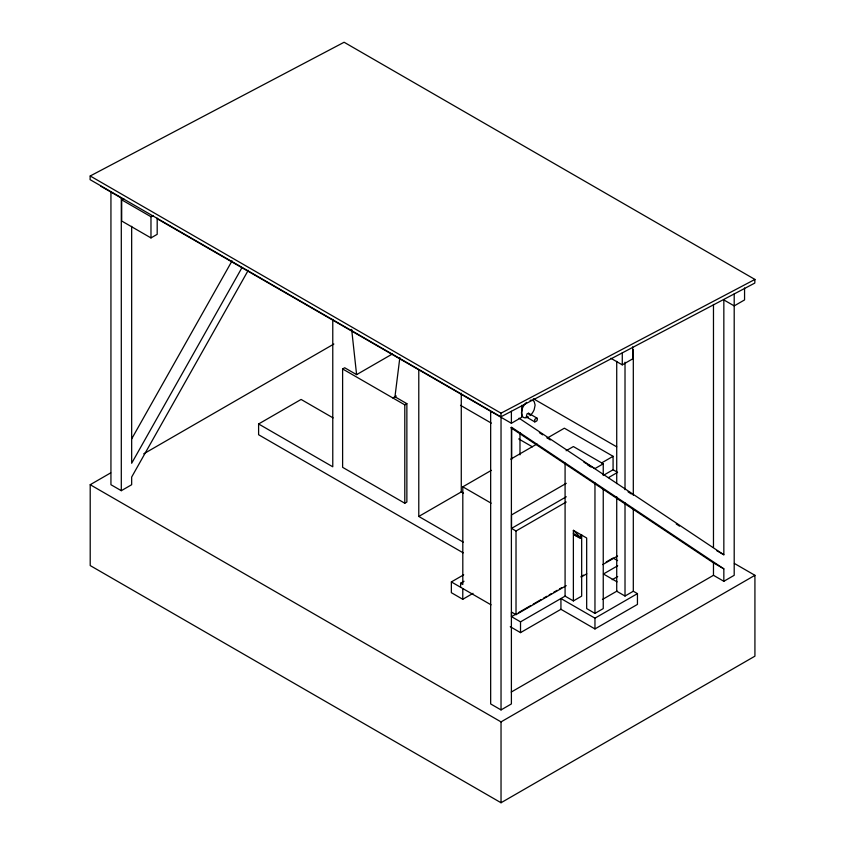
<?xml version="1.0" encoding="UTF-8"?>
<svg xmlns="http://www.w3.org/2000/svg" width="845" height="845" viewBox="0 0 845 845"><rect width="100%" height="100%" fill="white"/><g stroke="black" fill="none" stroke-linecap="round" stroke-linejoin="round"><path stroke-width="1.27" d="M463.704 574.801L451.357 581.93L451.357 592.694L462.754 599.285L462.806 588.543M90.204 175.982L90.077 179.636L500.895 416.828L754.796 283.086L754.923 279.431L344.105 42.25L90.204 175.982L501.032 413.173L754.923 279.431M500.895 416.828L501.032 413.173M529.076 414.705L528.611 413.258L527.1 413.733L526.245 416.902L534.79 421.898L536.681 421.011A2.271 1.31 -60 0 0 537.367 419.5L536.902 418.043L528.611 413.258M399.854 357.541L394.953 396.78L406.867 403.656L406.867 502.036L404.797 503.229L342.616 467.338L342.616 368.959L344.686 367.765L356.601 374.641L392.386 353.981M131.662 438.914L232.058 260.862M241.776 267.992L131.662 463.271L131.662 226.302M248.25 270.294L131.662 477.066L131.662 484.713L121.3 490.691L110.938 484.713L110.938 192.069M157.191 218.137L157.191 234.329L150.98 237.92L121.691 221.01L121.691 199.832L123.761 198.638M121.691 199.832L150.98 216.742L153.051 215.549M734.389 563.446L754.923 575.308L754.923 656.164L501.032 802.75L90.204 565.569L90.204 484.713L110.706 472.873M143.724 453.818L333.859 344.042M463.197 552.862L258.602 434.742L258.602 423.968L301.095 399.442L333.099 417.916M392.872 397.974L396.305 395.999M342.616 368.959L404.797 404.861L406.867 403.656M157.191 218.781L511.394 423.271L521.756 417.282L521.756 405.315M610.872 358.28L622.279 364.86L632.641 358.882L632.641 346.915M460.599 587.264L460.599 583.23L462.806 584.508L462.806 486.826L491.336 470.359M510.739 459.152L536.976 444.005M547.254 438.069L564.365 428.193L613.079 456.311L613.079 469.757L603.943 475.027M418.782 370.342L418.782 516.453L461.275 491.927L461.275 393.2M566.118 450.744L573.375 446.551L603.245 463.799L603.245 475.513M566.287 483.319L511.51 514.943L511.51 528.4L516.02 530.998L566.235 502.014M601.661 462.902L613.079 456.311M603.245 463.799L594.964 468.584L583.895 462.194M511.51 528.4L566.287 496.775M608.453 477.636L617.579 472.366L613.079 469.757M460.599 583.23L464.021 581.254M462.754 599.285L473.031 593.348M516.084 614.03L511.51 616.66L511.51 612.055L516.02 614.653L566.235 585.669M518.365 612.71L530.913 605.464M533.195 604.143L541.18 599.527M543.462 598.218L546.895 596.243M549.176 594.922L551.458 593.602M553.739 592.282L557.161 590.306M559.443 588.986L561.724 587.676M581.128 576.47L583.409 575.16M606.224 561.978L613.079 558.027L617.579 560.626M581.064 577.103L586.768 573.808M602.749 564.587L617.579 556.021M511.405 616.596L520.52 621.857L565.506 595.894M617.695 565.759L603.425 573.998L617.061 581.867M565.083 463.049L565.083 596.137L573.375 600.922L581.666 596.137L581.666 534.695M510.264 626.705L520.52 632.63L560.932 609.298L594.964 628.933L637.447 604.407L637.447 593.634L633.306 591.246L625.015 596.031L616.723 591.246L616.723 496.733M612.202 579.702L617.695 576.533M602.453 599.475L617.114 591.014M573.375 600.922L573.375 530.333L586.673 538.001L586.673 608.59L594.964 613.385L603.245 608.59L603.245 488.537M560.932 609.298L560.932 598.524L594.964 618.17L637.447 593.634M511.236 692.066L713.476 575.308L723.838 581.286L734.199 575.308L734.199 293.933M490.66 411.304L490.66 703.938L501.032 709.927L511.394 703.938L511.394 427.137L723.838 568.843L723.838 581.286M90.204 484.713L501.032 721.894L754.923 575.308M573.375 530.333L580.864 537.874L580.114 538.297L574.526 535.075L573.375 533.617L580.864 537.874L580.864 534.653M527.618 416.944L526.498 417.113M528.273 416.923L526.498 417.673A9.665 5.577 -60 0 1 522.379 416.363L521.418 412.973L522.337 408.484A9.665 5.577 -60 0 1 526.541 402.4M536.902 418.043L534.705 419.405L534.79 421.898M574.526 535.075L580.864 537.874M533.385 398.724L616.723 446.847M100.576 186.09L123.497 199.325M716.581 550.581L723.838 554.774L723.838 299.922L734.199 305.901L744.561 299.922L744.561 287.955M460.504 405.325L491.315 423.113M518.703 438.925L532.403 446.825M510.887 427.728L713.476 562.865L723.838 568.843M462.806 486.826L491.125 503.176M461.106 491.832L463.514 493.216M258.602 423.968L332.772 466.799L332.772 319.368M418.782 516.453L463.261 542.131M451.357 581.93L491.051 604.84M519.052 418.18L723.838 554.774M539.353 432.64L542.638 434.837M547.021 437.763L550.306 439.949M587.539 464.782L590.824 466.979M628.057 491.811L631.342 494.008M676.243 523.953L679.528 526.139M351.657 329.402L356.601 374.641M713.476 304.443L713.476 547.476M713.476 562.865L713.476 575.308M633.306 349.524L633.306 495.339M633.306 508.479L633.306 591.246M625.015 362.199L625.015 489.699M625.015 502.828L625.015 596.031M622.279 352.893L622.279 364.86M616.723 361.354L616.723 483.604M594.964 482.907L594.964 613.385M594.964 618.17L594.964 628.933M520.52 621.857L520.52 632.63M519.981 432.545L519.981 454.874M516.02 530.998L516.02 614.653M511.69 428.214L511.69 459.722M511.394 411.304L511.394 423.271M501.032 417.282L501.032 709.927M501.032 721.894L501.032 802.75M404.797 404.861L404.797 503.229M150.98 216.742L150.98 237.92M121.3 198.047L121.3 490.691M530.047 415.624A9.665 5.577 -60 0 0 534.209 409.529L535.117 405.061L534.209 401.628A9.665 5.577 -60 0 0 530.047 400.382"/></g></svg>
